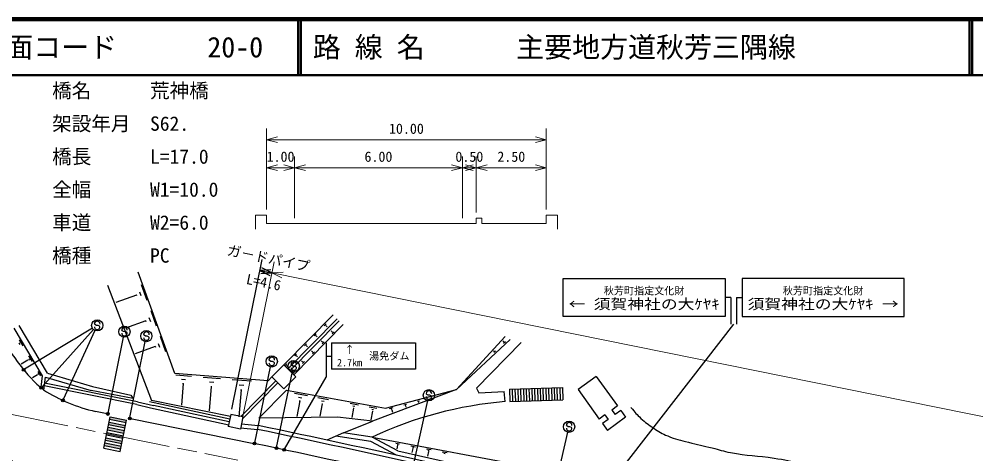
# Model space of a CAD drawing. Units: millimetres, scale not verified, with parts at other scales. Extents: x 40000 to 680000, y 20000 to 380000.
# Drawn here: x 127876 to 298907, y 302340 to 380000 of the extents above; entities that cross this region are included whole.
import ezdxf
from ezdxf.enums import TextEntityAlignment as Align

# ---------------------------------------------------------------- set-up
doc = ezdxf.new("R2010")
doc.units = ezdxf.units.MM
doc.header["$LTSCALE"] = 1000
doc.header["$PDMODE"] = 32
doc.header["$PDSIZE"] = 500
doc.linetypes.add('CHAIN', pattern=[18.5, 12, -1.5, 3.5, -1.5])
for name, color, linetype, lineweight in [('S-BGD', 7, 'Continuous', 25), ('S-BMK', 2, 'CHAIN', 13), ('S-STR-HTXT', 7, 'Continuous', 13), ('S-STR-STRC', 7, 'Continuous', 25), ('S-TTL', 2, 'Continuous', 140), ('S-TTL-LINE', 7, 'Continuous', 50)]:
    doc.layers.add(name, color=color, linetype=linetype, lineweight=lineweight)
doc.layers.add('S-TTL-TXT', color=7, linetype='Continuous')
doc.styles.add('@ＭＳ ゴシック', font='')
doc.styles.add('ＭＳ ゴシック', font='')
doc.styles.get('@ＭＳ ゴシック').set_extended_font_data('@MS Gothic')
doc.styles.get('ＭＳ ゴシック').set_extended_font_data('MS Gothic')

msp = doc.modelspace()

# ---------------------------------------------------------------- hatches: boundary and pattern name
at = {"layer": 'S-BGD'}
for points in [[(143868, 307576), (143957, 308017), (146898, 307424), (146809, 306983)], [(144056, 308507), (144145, 308949), (147086, 308355), (146997, 307914)], [(143537, 305934), (143582, 306155), (146522, 305561), (146478, 305341)], [(143681, 306645), (143770, 307086), (146710, 306493), (146621, 306052)], [(143305, 304782), (143394, 305224), (146335, 304630), (146245, 304189)], [(143493, 305714), (143537, 305934), (146478, 305341), (146433, 305120)], [(143117, 303851), (143206, 304292), (146147, 303699), (146058, 303258)]]:
    msp.add_hatch(color=256, dxfattribs=at).paths.add_polyline_path(points)

# ---------------------------------------------------------------- linework, layer by layer
for p, q in [((155720, 316714), (149184, 334811)), ((143699, 332498), (151565, 311864)), ((149719, 332594), (150723, 329814)), ((148831, 330702), (145157, 329375)), ((148800, 330789), (148863, 330615)), ((149401, 331300), (149652, 330606)), ((151084, 326671), (151332, 325986)), ((151398, 327945), (152387, 325207)), ((175177, 318227), (183996, 327182)), ((132939, 316783), (127855, 325279)), ((150523, 326081), (146910, 324776)), ((150492, 326167), (150554, 325996)), ((175890, 317526), (184709, 326481)), ((176246, 317175), (185065, 326130)), ((176959, 316473), (185777, 325428)), ((182396, 325201), (182747, 325558)), ((182617, 325247), (182704, 325336)), ((182739, 325193), (182761, 325215)), ((182750, 325204), (182928, 325029)), ((132081, 316270), (126966, 324815)), ((153062, 323338), (154037, 320640)), ((180642, 323420), (180993, 323776)), ((180863, 323466), (180950, 323555)), ((180985, 323412), (181007, 323434)), ((180996, 323423), (181174, 323247)), ((183818, 324152), (183640, 324327)), ((183807, 324140), (183829, 324163)), ((183821, 323798), (184172, 324154)), ((183864, 324019), (183951, 324108)), ((206083, 313853), (214757, 323300)), ((128060, 321881), (127896, 322155)), ((128579, 321635), (127924, 322728)), ((152170, 321586), (152231, 321417)), ((152753, 322082), (152997, 321408)), ((178888, 321639), (179239, 321995)), ((179108, 321685), (179196, 321774)), ((179230, 321630), (179252, 321653)), ((179241, 321642), (179420, 321466)), ((182064, 322370), (181886, 322546)), ((182053, 322359), (182075, 322381)), ((182067, 322017), (182418, 322373)), ((182110, 322238), (182197, 322327)), ((206083, 313853), (215633, 322764)), ((217598, 322207), (209648, 314093)), ((214498, 322370), (214369, 322508)), ((214509, 322380), (214487, 322360)), ((214831, 322358), (214487, 322036)), ((214622, 322324), (214535, 322243)), ((130246, 318849), (129632, 319875)), ((152201, 321501), (148647, 320218)), ((177134, 319858), (177485, 320214)), ((177354, 319903), (177442, 319992)), ((177476, 319849), (177498, 319871)), ((177487, 319860), (177665, 319685)), ((180310, 320589), (180132, 320764)), ((180299, 320578), (180321, 320600)), ((180313, 320236), (180664, 320592)), ((180355, 320457), (180443, 320546)), ((212765, 320687), (212731, 320724)), ((212773, 320695), (212756, 320679)), ((213031, 320678), (212756, 320421)), ((212863, 320651), (212795, 320586)), ((129426, 319055), (128228, 318338)), ((129445, 319023), (129407, 319087)), ((129759, 319080), (129606, 319337)), ((175177, 318227), (173072, 316090)), ((177315, 316122), (175177, 318227)), ((175380, 318076), (175730, 318432)), ((175600, 318122), (175688, 318211)), ((178556, 318808), (178378, 318983)), ((178545, 318797), (178567, 318819)), ((178559, 318454), (178910, 318810)), ((178601, 318676), (178689, 318765)), ((131147, 316452), (130292, 315941)), ((131161, 316428), (131132, 316477)), ((131402, 316472), (131284, 316668)), ((131775, 316294), (131304, 317081)), ((132939, 316783), (141003, 314397)), ((172371, 315377), (155720, 316714)), ((155903, 316449), (158714, 316223)), ((175722, 318068), (175744, 318090)), ((175733, 318079), (175911, 317904)), ((176802, 317026), (176624, 317202)), ((176791, 317015), (176813, 317038)), ((176805, 316673), (177155, 317029)), ((176847, 316894), (176935, 316983)), ((131827, 314274), (132081, 316270)), ((132262, 313740), (132559, 316062)), ((149038, 311659), (132418, 314963)), ((132559, 316062), (140776, 313630)), ((157196, 314930), (156884, 311044)), ((156901, 315661), (157604, 315605)), ((157108, 314937), (157284, 314923)), ((160792, 316056), (163896, 315807)), ((161893, 315187), (162669, 315125)), ((165982, 315639), (169396, 315365)), ((167499, 309005), (173785, 315388)), ((167792, 308589), (174141, 315037)), ((173072, 316090), (172371, 315377)), ((175210, 313985), (173072, 316090)), ((177315, 316122), (175210, 313985)), ((231044, 316173), (227796, 313839)), ((231044, 316173), (234837, 310895)), ((148930, 311171), (132355, 314465)), ((148269, 312224), (140776, 313630)), ((141003, 314397), (147827, 312837)), ((162219, 314380), (161870, 310037)), ((162122, 314388), (162316, 314372)), ((167552, 313795), (167164, 308969)), ((167194, 314683), (168047, 314615)), ((167445, 313804), (167658, 313787)), ((170733, 308691), (175667, 313701)), ((175667, 313701), (193355, 310487)), ((177076, 313191), (179414, 312766)), ((206083, 313853), (191052, 308160)), ((193355, 310487), (206083, 313853)), ((209648, 314093), (210060, 313228)), ((210060, 313228), (214610, 313462)), ((214757, 311668), (214610, 313462)), ((215520, 313877), (225015, 314166)), ((215520, 313877), (215586, 311678)), ((216019, 313892), (216086, 311693)), ((216519, 313907), (216586, 311708)), ((217019, 313923), (217086, 311724)), ((217519, 313938), (217586, 311739)), ((218018, 313953), (218085, 311754)), ((218518, 313968), (218585, 311769)), ((219018, 313983), (219085, 311784)), ((219518, 313999), (219585, 311800)), ((220017, 314014), (220084, 311815)), ((220517, 314029), (220584, 311830)), ((221017, 314044), (221084, 311845)), ((221517, 314059), (221584, 311860)), ((222017, 314075), (222083, 311876)), ((222516, 314090), (222583, 311891)), ((223016, 314105), (223083, 311906)), ((223516, 314120), (223583, 311921)), ((224016, 314136), (224083, 311937)), ((224515, 314151), (224582, 311952)), ((225015, 314166), (225082, 311967)), ((227796, 313839), (231589, 308560)), ((147827, 312837), (148269, 312224)), ((149038, 311659), (151910, 310959)), ((165538, 308543), (151158, 311632)), ((165635, 309024), (151565, 311864)), ((178033, 311810), (177526, 309022)), ((177846, 312447), (178431, 312341)), ((177959, 311823), (178106, 311796)), ((181268, 312429), (183198, 312079)), ((182058, 311289), (181655, 309074)), ((181904, 311815), (182387, 311728)), ((181997, 311300), (182118, 311278)), ((187040, 311381), (188518, 311112)), ((199061, 311738), (199430, 311835)), ((199224, 311682), (199316, 311707)), ((199283, 311599), (199306, 311605)), ((199294, 311602), (199307, 311552)), ((215586, 311678), (225082, 311967)), ((143592, 309494), (141534, 309909)), ((148930, 311171), (151360, 310579)), ((151360, 310579), (165337, 307550)), ((165439, 308053), (151910, 310959)), ((187645, 310507), (187340, 308831)), ((187527, 310910), (187896, 310843)), ((187598, 310516), (187691, 310499)), ((190461, 310759), (191825, 310511)), ((191019, 309953), (190745, 308445)), ((190910, 310325), (191251, 310263)), ((190976, 309961), (191062, 309946)), ((194104, 310427), (194730, 310592)), ((194380, 310332), (194536, 310374)), ((194480, 310192), (194519, 310202)), ((194499, 310197), (194611, 309774)), ((196647, 311099), (197141, 311230)), ((196865, 311025), (196988, 311058)), ((196944, 310914), (196975, 310922)), ((196959, 310918), (197020, 310686)), ((234837, 310895), (233822, 310165)), ((233822, 310165), (234406, 309353)), ((235421, 310083), (234406, 309353)), ((235421, 310083), (236297, 308865)), ((143018, 303361), (144145, 308949)), ((143957, 308017), (146898, 307424)), ((144056, 308507), (146997, 307914)), ((144145, 308949), (147086, 308355)), ((145959, 302768), (147086, 308355)), ((147807, 308643), (169827, 304200)), ((165704, 309368), (165269, 307211)), ((167861, 308932), (165704, 309368)), ((167861, 308932), (167426, 306776)), ((184802, 308868), (170733, 308691)), ((191052, 308160), (184802, 308868)), ((185845, 306100), (191052, 308160)), ((232604, 309290), (231589, 308560)), ((233188, 308478), (232173, 307748)), ((232604, 309290), (233188, 308478)), ((236297, 308865), (233048, 306530)), ((143582, 306155), (146522, 305561)), ((143681, 306645), (146621, 306052)), ((143770, 307086), (146710, 306493)), ((143868, 307576), (146809, 306983)), ((167426, 306776), (165269, 307211)), ((167474, 307017), (170506, 306715)), ((167614, 307707), (170614, 307408)), ((232173, 307748), (233048, 306530)), ((143305, 304782), (146245, 304189)), ((143394, 305224), (146335, 304630)), ((143493, 305714), (146433, 305120)), ((185845, 306100), (182878, 304799)), ((190729, 304544), (184476, 305500)), ((190984, 305314), (185845, 306100)), ((195352, 302088), (190729, 304544)), ((195545, 302891), (190984, 305314)), ((190984, 305314), (220834, 299751)), ((143018, 303361), (145959, 302768)), ((143117, 303851), (146058, 303258)), ((143206, 304292), (146147, 303699)), ((195220, 304270), (195892, 304145)), ((195493, 303872), (195378, 303250)), ((195441, 304055), (195609, 304024)), ((195472, 303876), (195514, 303868)), ((195545, 302891), (219160, 297595)), ((197911, 303769), (198710, 303620)), ((198236, 303295), (198101, 302574)), ((198173, 303513), (198373, 303476)), ((198211, 303300), (198261, 303290)), ((200683, 303252), (201532, 303094)), ((201028, 302748), (200880, 301951)), ((200962, 302980), (201174, 302941)), ((201002, 302753), (201055, 302743)), ((203506, 302726), (204406, 302558)), ((203802, 302438), (204027, 302396))]:
    msp.add_line(p, q, dxfattribs=at)
for centre, radius, start, end in [((152447, 337116), 30896, 206.23688, 229.06413), ((148496, 339895), 30784, 238.0452, 256.9289), ((220398, 242911), 68988, 94.68979, 115.23708), ((110018, 285844), 22542, 32.06838, 70.60113), ((-410340, -2454298), 2821449, 76.8719, 78.11968), ((-410340, -2454298), 2822149, 76.8719, 78.12045), ((110667, 286926), 20125, 30.55973, 60.53863), ((-408505, -2456590), 2820715, 76.91872, 78.16264)]:
    msp.add_arc(centre, radius, start, end, dxfattribs=at)
msp.add_open_spline([(237240, 310647), (238019, 309695), (238275, 309392), (239036, 308685), (239862, 307917), (240388, 307552), (241325, 306924), (242249, 306305), (242789, 305972), (243814, 305541), (245215, 304953), (246069, 304805), (247536, 304410), (249183, 303965), (250130, 303815), (251786, 303404), (253055, 303088), (253746, 302822), (255030, 302574), (258063, 301988), (259822, 302039), (262876, 301568), (266442, 301018), (268408, 300523), (271954, 299858), (274743, 299335), (276297, 298996), (279096, 298525), (281886, 298056), (283467, 297906), (286263, 297469), (290982, 296732), (293649, 296443), (298333, 295507), (300749, 295025), (302113, 294780), (304479, 294096), (306673, 293463), (307842, 292916), (309951, 292040), (312048, 291168), (313214, 290645), (315228, 289595), (316969, 288688), (317857, 288023), (319574, 287073), (321378, 286074), (322305, 285325), (324231, 284589), (328122, 283103), (330453, 282645), (334553, 281912), (339228, 281075), (341896, 280909), (346621, 280437), (351129, 279987), (353660, 279754), (358185, 279545), (362304, 279354), (364620, 279529), (368740, 279351), (372505, 279187), (374603, 278910), (378363, 278652), (381637, 278428), (383475, 278371), (386745, 278109), (389993, 277848), (391804, 277610), (395050, 277333), (400109, 276900), (402958, 276828), (408010, 276324), (413480, 275778), (416558, 275546), (421991, 274715), (422655, 274613), (423085, 274689), (423675, 274368), (423955, 274216), (424082, 274141), (424346, 273906)], degree=3, knots=[0, 0, 0, 0, 1, 1, 1, 2, 2, 2, 3, 3, 3, 4, 4, 4, 5, 5, 5, 6, 6, 6, 7, 7, 7, 8, 8, 8, 9, 9, 9, 10, 10, 10, 11, 11, 11, 12, 12, 12, 13, 13, 13, 14, 14, 14, 15, 15, 15, 16, 16, 16, 17, 17, 17, 18, 18, 18, 19, 19, 19, 20, 20, 20, 21, 21, 21, 22, 22, 22, 23, 23, 23, 24, 24, 24, 25, 25, 25, 26, 26, 26, 27, 27, 27, 27], dxfattribs=at)
at = {"layer": 'S-BMK'}
msp.add_line((70411, 320690), (166965, 301207), dxfattribs=at)
at = {"layer": 'S-STR-HTXT'}
for p, q in [((172107, 345965), (172107, 360465)), ((222107, 345965), (222107, 360465)), ((174039, 358983), (172107, 358465)), ((172107, 358465), (222107, 358465)), ((172107, 358465), (174039, 357947)), ((222107, 358465), (220176, 358983)), ((220176, 357947), (222107, 358465)), ((177107, 344465), (177107, 355465)), ((207107, 344465), (207107, 355465)), ((209607, 345465), (209607, 355465)), ((174039, 353983), (172107, 353465)), ((172107, 353465), (177107, 353465)), ((172107, 353465), (174039, 352947)), ((177107, 353465), (175176, 353983)), ((175176, 352947), (177107, 353465)), ((179039, 353983), (177107, 353465)), ((177107, 353465), (207107, 353465)), ((177107, 353465), (179039, 352947)), ((207107, 353465), (205176, 353983)), ((205176, 352947), (207107, 353465)), ((209039, 353983), (207107, 353465)), ((207107, 353465), (209607, 353465)), ((207107, 353465), (209039, 352947)), ((209607, 353465), (207676, 353983)), ((207676, 352947), (209607, 353465)), ((211539, 353983), (209607, 353465)), ((209607, 353465), (222107, 353465)), ((209607, 353465), (211539, 352947)), ((222107, 353465), (220176, 353983)), ((220176, 352947), (222107, 353465)), ((170107, 342465), (170107, 344965)), ((170107, 344965), (172107, 344965)), ((170107, 342465), (170107, 344965)), ((172107, 343465), (172107, 344965)), ((172107, 343465), (172107, 344965)), ((210607, 344465), (209607, 344465)), ((209607, 344465), (209607, 343465)), ((210607, 343465), (210607, 344465)), ((222107, 343465), (222107, 344965)), ((222107, 344965), (224107, 344965)), ((224107, 344965), (224107, 342465)), ((172107, 343465), (177107, 343465)), ((177107, 343465), (207107, 343465)), ((207107, 343465), (209607, 343465)), ((210607, 343465), (222107, 343465)), ((167811, 308687), (173448, 336623)), ((175049, 334788), (173053, 334662)), ((173053, 334662), (352523, 298448)), ((173053, 334662), (174844, 333773))]:
    msp.add_line(p, q, dxfattribs=at)
at = {"layer": 'S-STR-STRC'}
for p, q in [((165902, 310348), (171292, 337058)), ((172892, 335223), (170896, 335098)), ((173053, 334662), (171261, 335552)), ((170896, 335098), (173053, 334662)), ((170896, 335098), (172687, 334208)), ((171057, 334537), (173053, 334662)), ((225101, 333657), (254101, 333657)), ((225101, 326907), (225101, 333657)), ((254101, 333657), (254101, 326907)), ((257101, 333657), (257101, 326907)), ((286101, 333657), (257101, 333657)), ((286101, 326907), (286101, 333657)), ((255101, 330282), (254101, 330282)), ((255101, 330282), (255101, 325513)), ((256101, 330282), (256101, 325513)), ((256101, 330282), (257101, 330282)), ((254101, 326907), (225101, 326907)), ((257101, 326907), (286101, 326907)), ((141433, 325428), (141333, 325546)), ((141678, 325289), (141433, 325428)), ((141978, 325287), (141678, 325289)), ((142223, 325175), (141978, 325287)), ((142329, 325038), (142223, 325175)), ((255601, 325513), (228984, 291284)), ((140972, 324772), (128815, 317445)), ((131908, 314237), (141160, 324544)), ((141413, 324378), (135776, 312027)), ((146311, 324308), (146212, 324426)), ((146556, 324169), (146311, 324308)), ((146857, 324166), (146556, 324169)), ((147102, 324055), (146857, 324166)), ((147208, 323918), (147102, 324055)), ((150232, 323517), (150133, 323635)), ((150477, 323378), (150232, 323517)), ((150778, 323375), (150477, 323378)), ((151023, 323263), (150778, 323375)), ((151129, 323127), (151023, 323263)), ((143769, 309611), (146509, 323187)), ((147690, 308820), (150429, 322396)), ((182745, 322195), (182745, 316051)), ((183745, 322195), (198745, 322195)), ((183745, 322195), (183745, 317445)), ((198745, 322195), (198745, 317445)), ((172642, 318995), (172542, 319113)), ((172887, 318855), (172642, 318995)), ((173187, 318853), (172887, 318855)), ((173433, 318741), (173187, 318853)), ((173538, 318605), (173433, 318741)), ((176577, 318167), (176478, 318285)), ((176822, 318028), (176577, 318167)), ((182745, 319820), (183745, 319820)), ((169992, 304320), (172832, 317875)), ((173906, 303497), (176766, 317048)), ((177123, 318026), (176822, 318028)), ((177368, 317914), (177123, 318026)), ((177474, 317778), (177368, 317914)), ((198745, 317445), (183745, 317445)), ((175320, 303190), (182745, 316051)), ((200729, 312961), (200630, 313079)), ((197932, 298318), (200910, 311844)), ((200974, 312821), (200729, 312961)), ((201275, 312819), (200974, 312821)), ((201520, 312707), (201275, 312819)), ((201626, 312571), (201520, 312707)), ((222872, 292709), (225972, 306207)), ((225801, 307323), (225701, 307441)), ((226046, 307183), (225801, 307323)), ((226346, 307181), (226046, 307183)), ((226592, 307069), (226346, 307181)), ((226697, 306933), (226592, 307069))]:
    msp.add_line(p, q, dxfattribs=at)
for centre, radius in [((141828, 325288), 1000), ((146706, 324168), 1000), ((150627, 323376), 1000), ((173037, 318854), 1000), ((176972, 318027), 1000), ((128687, 317368), 150), ((128687, 317368), 120), ((128687, 317368), 90), ((128687, 317368), 60), ((128687, 317368), 30), ((131808, 314126), 150), ((131808, 314126), 120), ((131808, 314126), 90), ((131808, 314126), 60), ((131808, 314126), 30), ((201124, 312820), 1000), ((135713, 311891), 150), ((135713, 311891), 120), ((135713, 311891), 90), ((135713, 311891), 60), ((135713, 311891), 30), ((143739, 309464), 150), ((143739, 309464), 120), ((143739, 309464), 90), ((143739, 309464), 60), ((143739, 309464), 30), ((147660, 308673), 150), ((147660, 308673), 120), ((147660, 308673), 90), ((147660, 308673), 60), ((147660, 308673), 30), ((226196, 307182), 1000), ((169961, 304173), 150), ((169961, 304173), 120), ((169961, 304173), 90), ((169961, 304173), 60), ((169961, 304173), 30), ((173875, 303350), 150), ((173875, 303350), 120), ((173875, 303350), 90), ((173875, 303350), 60), ((173875, 303350), 30), ((175245, 303061), 150), ((175245, 303061), 120), ((175245, 303061), 90), ((175245, 303061), 60), ((175245, 303061), 30)]:
    msp.add_circle(centre, radius, dxfattribs=at)
for centre, start, end in [((141829, 325042), 179.55488, 359.55488), ((141833, 325542), 359.55488, 179.55488), ((146708, 323922), 179.55488, 359.55488), ((146712, 324422), 359.55488, 179.55488), ((150633, 323631), 359.55488, 179.55488), ((150629, 323131), 179.55488, 359.55488), ((173038, 318609), 179.55488, 359.55488), ((173042, 319109), 359.55488, 179.55488), ((176977, 318281), 359.55488, 179.55488), ((176974, 317781), 179.55488, 359.55488), ((201130, 313075), 359.55488, 179.55488), ((201126, 312575), 179.55488, 359.55488), ((226201, 307437), 359.55488, 179.55488), ((226197, 306937), 179.55488, 359.55488)]:
    msp.add_arc(centre, 500, start, end, dxfattribs=at)
for p in [(128687, 317368), (131808, 314126), (135713, 311891), (143739, 309464), (147660, 308673), (169961, 304173), (173875, 303350), (175245, 303061)]:
    msp.add_point(p, dxfattribs=at)
at = {"layer": 'S-TTL'}
msp.add_line((680000, 380000), (40000, 380000), dxfattribs=at)
at = {"layer": 'S-TTL-LINE'}
for p, q in [((177750, 380000), (177750, 370000)), ((178250, 380000), (178250, 370000)), ((297750, 380000), (297750, 370000)), ((298250, 380000), (298250, 370000)), ((40000, 370000), (680000, 370000))]:
    msp.add_line(p, q, dxfattribs=at)

# ---------------------------------------------------------------- texts
at = {"layer": 'S-STR-HTXT', "style": 'ＭＳ ゴシック'}
for s, p in [('10.00', (197107, 358965)), ('1.00', (174607, 353965)), ('6.00', (192107, 353965)), ('0.50', (208357, 353965)), ('2.50', (215857, 353965))]:
    msp.add_text(s, height=1833, dxfattribs=at).set_placement(p, align=Align.BOTTOM_CENTER)
at = {"layer": 'S-STR-STRC', "style": 'ＭＳ ゴシック'}
msp.add_text('ガ－ドパイプ', height=1833, rotation=348.592, dxfattribs=at).set_placement((172172, 335860), align=Align.BOTTOM_CENTER)
at = {"layer": 'S-STR-STRC', "style": '@ＭＳ ゴシック'}
msp.add_text('L=4.6', height=1833, rotation=348.592, dxfattribs=at).set_placement((171777, 333900), align=Align.TOP_CENTER)
at = {"layer": 'S-STR-STRC', "style": 'ＭＳ ゴシック'}
for s, p in [('秋芳町指定文化財', (239601, 331469)), ('秋芳町指定文化財', (271601, 331469)), ('秋芳町指定文化財', (271601, 331469)), ('↑', (186945, 321008)), ('湯免ダム', (194045, 319820)), ('2.7km', (186945, 318633))]:
    msp.add_text(s, height=1320, dxfattribs=at).set_placement(p, align=Align.MIDDLE_CENTER)
at = {"layer": 'S-STR-STRC', "style": 'ＭＳ ゴシック', "width": 1.2}
for s, p in [('← 須賀神社の大ｹﾔｷ', (239601, 329094)), ('須賀神社の大ｹﾔｷ →', (271601, 329094))]:
    msp.add_text(s, height=1833, dxfattribs=at).set_placement(p, align=Align.MIDDLE_CENTER)
at = {"layer": 'S-TTL-TXT', "style": 'ＭＳ ゴシック'}
for s, p in [('図面コード', (120380, 375000)), ('20-0', (161521, 375000)), ('路 線 名', (180380, 375000)), ('主要地方道秋芳三隅線', (216734, 375000))]:
    msp.add_text(s, height=3666, dxfattribs=at).set_placement(p, align=Align.MIDDLE_LEFT)
for s, p in [('橋名\u3000\u3000\u3000荒神橋', (133776, 365180)), ('架設年月\u3000S62.', (133776, 359289)), ('橋長\u3000\u3000\u3000L=17.0', (133776, 353398)), ('全幅\u3000\u3000\u3000W1=10.0', (133776, 347507)), ('車道\u3000\u3000\u3000W2=6.0', (133776, 341616)), ('橋種\u3000\u3000\u3000PC', (133776, 335725))]:
    msp.add_text(s, height=2566, dxfattribs=at).set_placement(p, align=Align.BOTTOM_LEFT)

doc.saveas('drawing.dxf')
